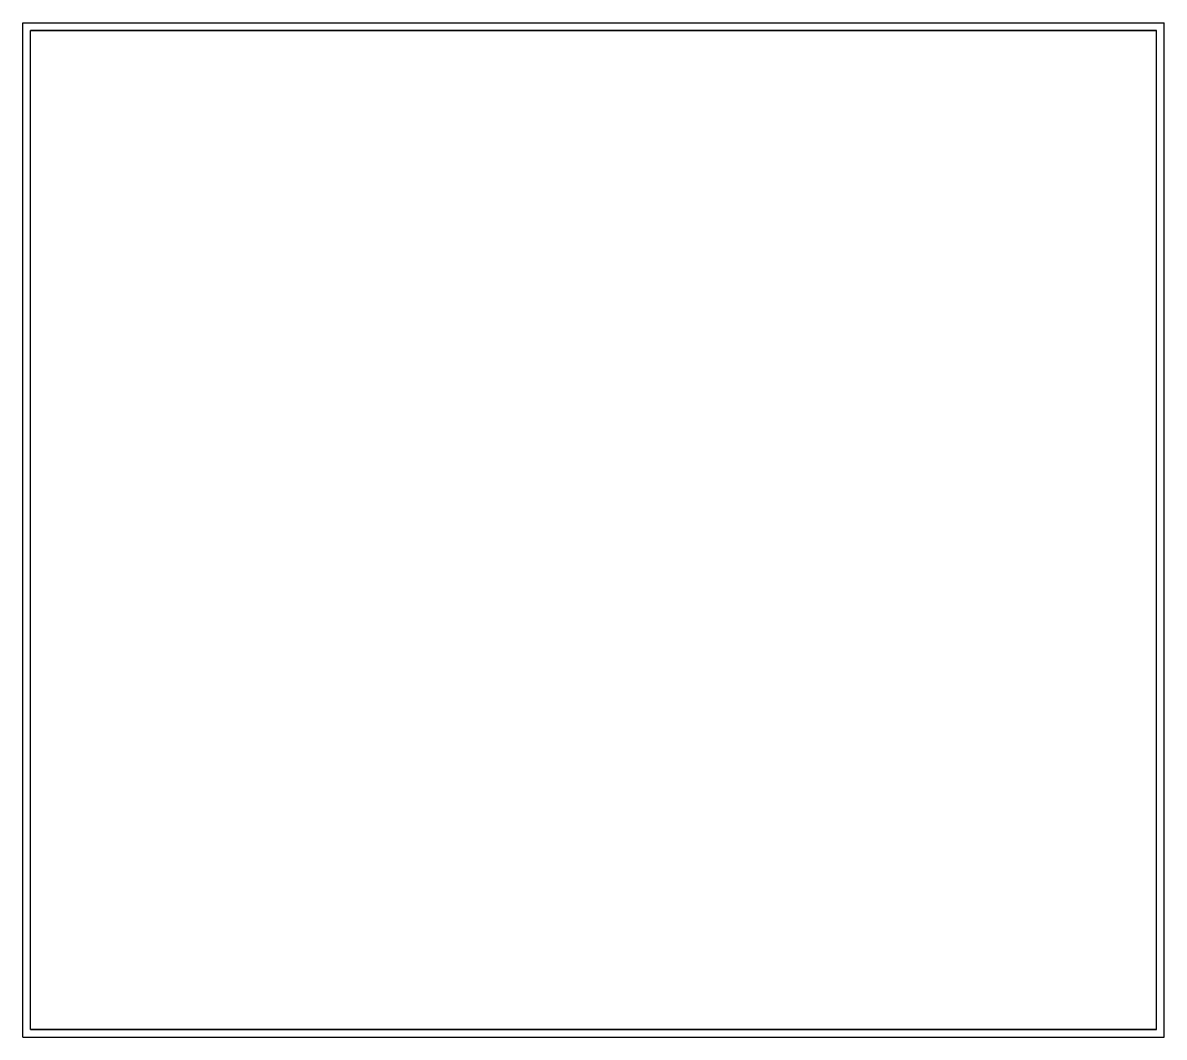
# Model space of a CAD drawing. Header units: millimetres. Extents: x 0 to 180, y 0 to 160.
import ezdxf

# ---------------------------------------------------------------- set-up
doc = ezdxf.new("R2010")
doc.units = ezdxf.units.MM
doc.layers.add('Part', color=7, linetype='CONTINUOUS')

msp = doc.modelspace()

# ---------------------------------------------------------------- linework, layer by layer
at = {"layer": 'Part'}
for p, q in [((0, 0, 42), (0, 160, 42)), ((0, 160), (0, 160, 42)), ((0, 0), (0, 160)), ((0, 0, 42), (0, 160, 42)), ((0, 160, 42), (180, 160, 42)), ((0, 160), (180, 160)), ((0, 160, 42), (180, 160, 42)), ((0, 160), (0, 160, 42)), ((0, 0), (0, 160)), ((0, 160), (180, 160)), ((178.8, 158.8, 42), (1.2, 158.8, 42)), ((1.2, 1.2, 42), (1.2, 158.8, 42)), ((178.8, 158.8, 42), (1.2, 158.8, 42)), ((1.2, 158.8, 1.2), (1.2, 158.8, 42)), ((1.2, 158.8, 1.2), (178.8, 158.8, 1.2)), ((1.2, 1.2, 42), (1.2, 158.8, 42)), ((1.2, 158.8, 1.2), (1.2, 158.8, 42)), ((1.2, 1.2, 1.2), (1.2, 158.8, 1.2)), ((1.2, 1.2, 1.2), (1.2, 158.8, 1.2)), ((1.2, 158.8, 1.2), (178.8, 158.8, 1.2)), ((178.8, 1.2, 42), (178.8, 158.8, 42)), ((178.8, 1.2, 42), (178.8, 158.8, 42)), ((178.8, 158.8, 1.2), (178.8, 158.8, 42)), ((178.8, 1.2, 1.2), (178.8, 158.8, 1.2)), ((178.8, 158.8, 1.2), (178.8, 158.8, 42)), ((178.8, 1.2, 1.2), (178.8, 158.8, 1.2)), ((180, 0, 42), (180, 160, 42)), ((180, 160), (180, 160, 42)), ((180, 0), (180, 160)), ((180, 0, 42), (180, 160, 42)), ((180, 160), (180, 160, 42)), ((180, 0), (180, 160)), ((0, 0), (0, 0, 42)), ((0, 0), (180, 0)), ((0, 0, 42), (180, 0, 42)), ((0, 0), (0, 0, 42)), ((0, 0, 42), (180, 0, 42)), ((0, 0), (180, 0)), ((178.8, 1.2, 42), (1.2, 1.2, 42)), ((178.8, 1.2, 42), (1.2, 1.2, 42)), ((1.2, 1.2, 1.2), (1.2, 1.2, 42)), ((1.2, 1.2, 1.2), (178.8, 1.2, 1.2)), ((1.2, 1.2, 1.2), (1.2, 1.2, 42)), ((1.2, 1.2, 1.2), (178.8, 1.2, 1.2)), ((178.8, 1.2, 1.2), (178.8, 1.2, 42)), ((178.8, 1.2, 1.2), (178.8, 1.2, 42)), ((180, 0), (180, 0, 42)), ((180, 0), (180, 0, 42))]:
    msp.add_line(p, q, dxfattribs=at)

doc.saveas('drawing.dxf')
